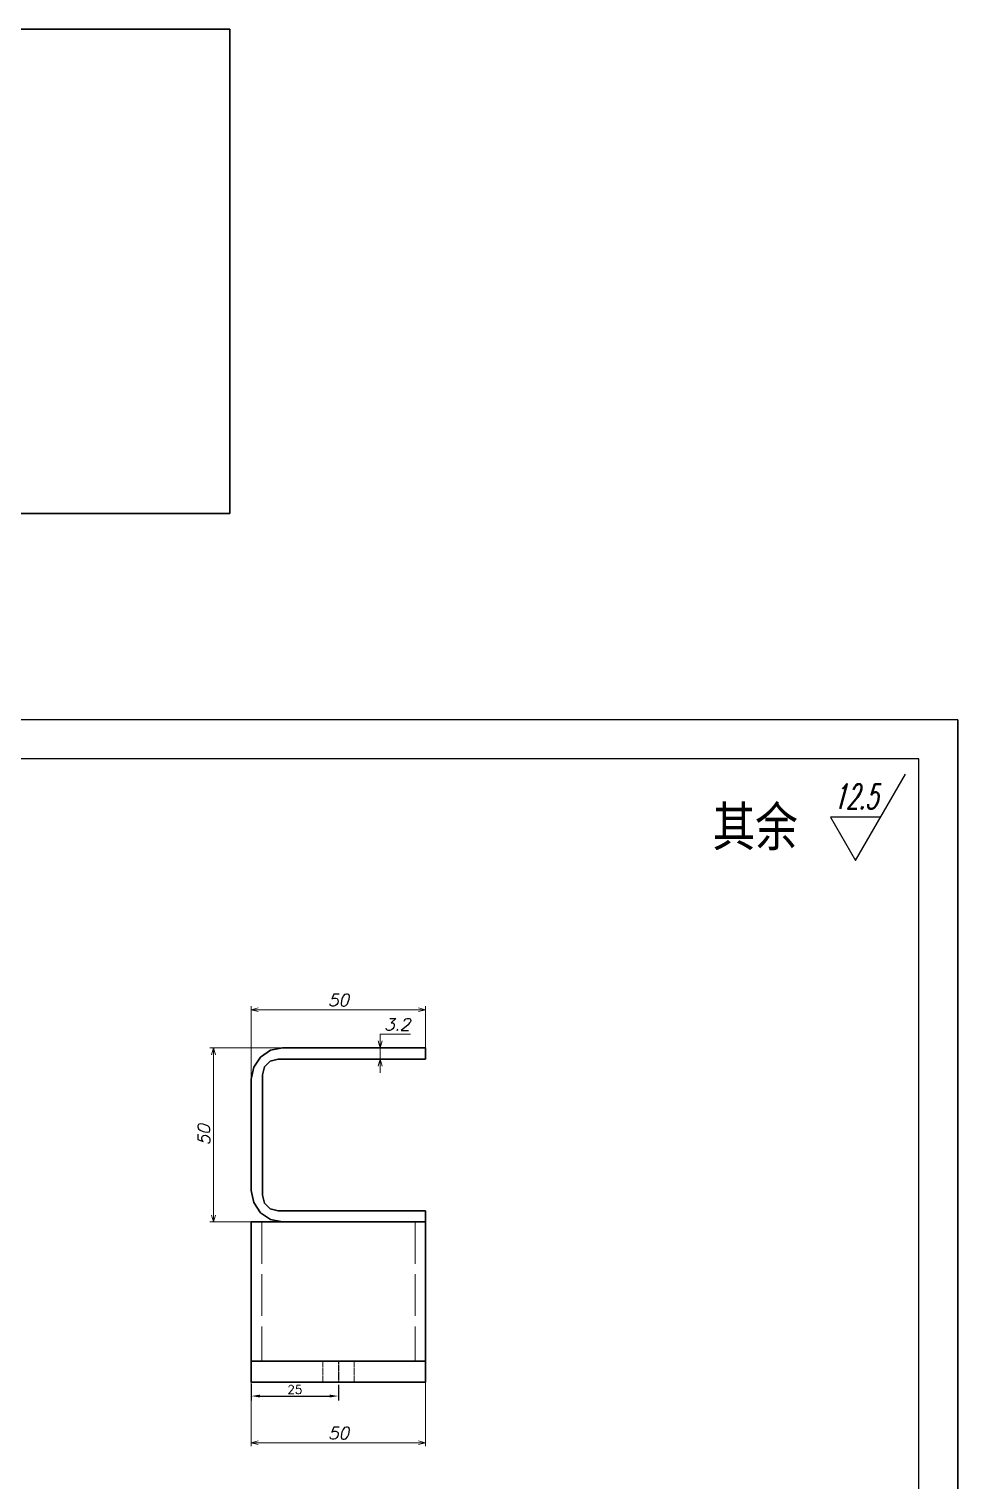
# Model space of a CAD drawing. Header units: millimetres. Extents: x -204818 to -130891, y -1238 to 21140.
# Drawn here: x -200898.7 to -200632, y 19649.5 to 20066.5 of the extents above; entities that cross this region are included whole.
import ezdxf
from ezdxf.enums import TextEntityAlignment as Align

# ---------------------------------------------------------------- set-up
doc = ezdxf.new("R2010")
doc.units = ezdxf.units.MM
doc.linetypes.add('CENTER2', pattern=[1.125, 0.75, -0.125, 0.125, -0.125])
doc.linetypes.add('DASHED', pattern=[15, 12, -3])
doc.layers.add('Dim', color=3, linetype='Continuous')
doc.layers.add('标注线', color=3, linetype='Continuous', lineweight=25)
doc.styles.add('DIM_FONT', font='romans.shx', dxfattribs={"oblique": 15})
doc.styles.get("Standard").update_dxf_attribs({"font": 'txt', "bigfont": 'gbcbig.shx'})
doc.styles.add('仿宋体', font='FSGB2312.ttf', dxfattribs={"width": 0.8, "height": 3.5})
doc.dimstyles.new('ISO-25', dxfattribs={"dimtxt": 2.5, "dimasz": 2.5, "dimexe": 1.25, "dimexo": 0.625, "dimtad": 1, "dimtxsty": 'Standard', "dimcen": 2.5, "dimadec": 0, "dimazin": 0, "dimtfac": 1, "dimtmove": 0, "dimatfit": 3, "dimfxl": 0, "dimarcsym": 0})
doc.dimstyles.new('KK3.5', dxfattribs={"dimtxt": 3.5, "dimasz": 2, "dimexe": 1, "dimexo": 0, "dimgap": 1, "dimtad": 1, "dimtoh": 1, "dimdec": 1, "dimdsep": 46, "dimtxsty": 'DIM_FONT', "dimblk": 'OPEN30', "dimcen": 0, "dimclrd": 3, "dimclre": 3, "dimclrt": 3, "dimazin": 2, "dimtfac": 1, "dimtdec": 1, "dimtmove": 0, "dimatfit": 3, "dimldrblk": 'OPEN30', "dimfxl": 0, "dimtolj": 1, "dimlwd": 20, "dimlwe": 20, "dimarcsym": 0})

# ---------------------------------------------------------------- blocks, each defined once
blk = doc.blocks.new('BZ-MQH')
for p, q in [((-213949.02, 20874.59), (-214275.72, 20874.59)), ((-213949.02, 20643.59), (-213949.02, 20874.59)), ((-213949.02, 20874.59), (-213949.02, 20643.59)), ((-213954.52, 20869.09), (-214270.22, 20869.09)), ((-213954.52, 20649.09), (-213954.52, 20869.09))]:
    blk.add_line(p, q)
at = {"layer": 'Dim', "ltscale": 2}
blk.add_lwpolyline([(-213959.94, 20860.83), (-213966.98, 20860.83), (-213963.46, 20854.73), (-213956.42, 20866.92)], dxfattribs=at)
at = {"layer": 'Dim', "ltscale": 2, "style": 'DIM_FONT', "oblique": 15, "width": 0.559478}
blk.add_text('12.5', height=3.52, dxfattribs=at).set_placement((-213966.6, 20862), (-213960.32, 20862), align=Align.FIT)
at = {"layer": 'Dim', "insert": (-213983.61, 20862.26), "char_height": 5.5, "width": 67.3601, "attachment_point": 1, "style": '仿宋体'}
blk.add_mtext('其余', dxfattribs=at)
blk = doc.blocks.new('_Open30')
at = {"color": 0, "linetype": 'ByBlock', "lineweight": -2}
for p, q in [((-1, 0.27), (0, 0)), ((0, 0), (-1, -0.27)), ((0, 0), (-1, 0))]:
    blk.add_line(p, q, dxfattribs=at)
blk = doc.blocks.new('*D143')
at = {"layer": 'Defpoints', "color": 0, "transparency": 16777216}
for p in [(-200784.88, 19784.83), (-200784.88, 19772.24), (-200834.88, 19761.25)]:
    blk.add_point(p, dxfattribs=at)
at = {"layer": '标注线', "color": 3, "lineweight": 20, "transparency": 16777216}
for p, q in [((-200834.88, 19761.25), (-200834.88, 19785.83)), ((-200784.88, 19772.24), (-200784.88, 19785.83)), ((-200832.88, 19784.83), (-200786.88, 19784.83))]:
    blk.add_line(p, q, dxfattribs=at)
at = {"layer": '标注线', "color": 3, "lineweight": 20, "transparency": 16777216, "xscale": 2, "yscale": 2, "zscale": 2, "rotation": 180}
blk.add_blockref('_Open30', (-200834.88, 19784.83), dxfattribs=at)
at = {"layer": '标注线', "color": 3, "lineweight": 20, "transparency": 16777216, "xscale": 2, "yscale": 2, "zscale": 2}
blk.add_blockref('_Open30', (-200784.88, 19784.83), dxfattribs=at)
at = {"layer": '标注线', "color": 3, "transparency": 16777216, "insert": (-200809.88, 19787.58), "char_height": 3.5, "attachment_point": 5, "style": 'DIM_FONT'}
blk.add_mtext('\\A1;50', dxfattribs=at)
blk = doc.blocks.new('*D144')
at = {"layer": 'Defpoints', "color": 0, "transparency": 16777216}
for p in [(-200821.08, 19773.84), (-200845.73, 19723.84), (-200816.6, 19723.84)]:
    blk.add_point(p, dxfattribs=at)
at = {"layer": '标注线', "color": 3, "lineweight": 20, "transparency": 16777216}
for p, q in [((-200821.08, 19773.84), (-200846.73, 19773.84)), ((-200845.73, 19771.84), (-200845.73, 19725.84)), ((-200816.6, 19723.84), (-200846.73, 19723.84))]:
    blk.add_line(p, q, dxfattribs=at)
at = {"layer": '标注线', "color": 3, "lineweight": 20, "transparency": 16777216, "xscale": 2, "yscale": 2, "zscale": 2}
for p, rotation in [((-200845.73, 19773.84), 90), ((-200845.73, 19723.84), 270)]:
    blk.add_blockref('_Open30', p, dxfattribs=dict(at, rotation=rotation))
at = {"layer": '标注线', "color": 3, "transparency": 16777216, "insert": (-200848.48, 19748.84), "char_height": 3.5, "attachment_point": 5, "rotation": 90, "style": 'DIM_FONT'}
blk.add_mtext('\\A1;50', dxfattribs=at)
blk = doc.blocks.new('*D145')
at = {"layer": 'Defpoints', "color": 0, "transparency": 16777216}
for p in [(-200797.88, 19773.84), (-200794.06, 19773.84), (-200794.06, 19770.64)]:
    blk.add_point(p, dxfattribs=at)
at = {"layer": '标注线', "color": 3, "lineweight": 20, "transparency": 16777216}
for p, q in [((-200797.88, 19775.84), (-200797.88, 19777.84)), ((-200797.88, 19777.84), (-200789.14, 19777.84)), ((-200794.06, 19773.84), (-200798.88, 19773.84)), ((-200797.88, 19770.64), (-200797.88, 19773.84)), ((-200794.06, 19770.64), (-200798.88, 19770.64)), ((-200797.88, 19768.64), (-200797.88, 19766.64))]:
    blk.add_line(p, q, dxfattribs=at)
at = {"layer": '标注线', "color": 3, "lineweight": 20, "transparency": 16777216, "xscale": 2, "yscale": 2, "zscale": 2}
for p, rotation in [((-200797.88, 19773.84), 270), ((-200797.88, 19770.64), 90)]:
    blk.add_blockref('_Open30', p, dxfattribs=dict(at, rotation=rotation))
at = {"layer": '标注线', "color": 3, "transparency": 16777216, "insert": (-200793.01, 19780.59), "char_height": 3.5, "attachment_point": 5, "style": 'DIM_FONT'}
blk.add_mtext('\\A1;3.2', dxfattribs=at)
blk = doc.blocks.new('*D152')
at = {"layer": 'Defpoints', "color": 0, "transparency": 16777216}
for p in [(-200834.87, 19677.84), (-200784.87, 19677.84), (-200784.87, 19660.43)]:
    blk.add_point(p, dxfattribs=at)
at = {"layer": '标注线', "color": 3, "lineweight": 20, "transparency": 16777216}
for p, q in [((-200834.87, 19677.84), (-200834.87, 19659.43)), ((-200784.87, 19677.84), (-200784.87, 19659.43)), ((-200832.87, 19660.43), (-200786.87, 19660.43))]:
    blk.add_line(p, q, dxfattribs=at)
at = {"layer": '标注线', "color": 3, "lineweight": 20, "transparency": 16777216, "xscale": 2, "yscale": 2, "zscale": 2, "rotation": 180}
blk.add_blockref('_Open30', (-200834.87, 19660.43), dxfattribs=at)
at = {"layer": '标注线', "color": 3, "lineweight": 20, "transparency": 16777216, "xscale": 2, "yscale": 2, "zscale": 2}
blk.add_blockref('_Open30', (-200784.87, 19660.43), dxfattribs=at)
at = {"layer": '标注线', "color": 3, "transparency": 16777216, "insert": (-200809.87, 19663.18), "char_height": 3.5, "attachment_point": 5, "style": 'DIM_FONT'}
blk.add_mtext('\\A1;50', dxfattribs=at)
blk = doc.blocks.new('*U218')
at = {"layer": 'Dim', "color": 0, "linetype": 'CENTER2', "transparency": 16777216}
blk.add_line((0, 3.12), (0, -3.12), dxfattribs=at)
blk = doc.blocks.new('*D219')
at = {"layer": 'Defpoints', "color": 0, "transparency": 16777216}
for p in [(-200834.87, 19677.84), (-200809.87, 19677.72), (-200809.87, 19673.84)]:
    blk.add_point(p, dxfattribs=at)
at = {"layer": 'Dim', "color": 0, "lineweight": -2, "transparency": 16777216}
for p, q in [((-200834.87, 19677.22), (-200834.87, 19672.59)), ((-200809.87, 19677.1), (-200809.87, 19672.59)), ((-200832.37, 19673.84), (-200812.37, 19673.84))]:
    blk.add_line(p, q, dxfattribs=at)
at = {"layer": 'Dim', "color": 0, "transparency": 16777216}
for points in [[(-200832.37, 19674.26), (-200832.37, 19673.42), (-200834.87, 19673.84)], [(-200812.37, 19674.26), (-200812.37, 19673.42), (-200809.87, 19673.84)]]:
    blk.add_solid(points, dxfattribs=at)
at = {"layer": 'Dim', "color": 0, "transparency": 16777216, "insert": (-200822.37, 19675.71), "char_height": 2.5, "attachment_point": 5}
blk.add_mtext('25', dxfattribs=at)

msp = doc.modelspace()

# ---------------------------------------------------------------- linework, layer by layer
at = {"color": 7, "lineweight": 35}
for p, q in [((-201141.021, 20066.511), (-200841.021, 20066.511)), ((-200841.021, 20066.511), (-200841.021, 19927.311)), ((-201141.021, 19927.311), (-200841.021, 19927.311)), ((-200832.239, 19771.208), (-200829.319, 19773.159)), ((-200829.319, 19773.159), (-200825.876, 19773.844)), ((-200784.876, 19773.844), (-200825.876, 19773.844)), ((-200784.876, 19770.644), (-200784.876, 19773.844)), ((-200834.19, 19768.288), (-200832.239, 19771.208)), ((-200831.071, 19768.394), (-200829.425, 19770.041)), ((-200827.175, 19770.644), (-200829.425, 19770.041)), ((-200784.876, 19770.644), (-200827.175, 19770.644)), ((-200834.876, 19764.844), (-200834.19, 19768.288)), ((-200834.876, 19764.844), (-200834.876, 19732.844)), ((-200831.675, 19766.144), (-200831.071, 19768.394)), ((-200831.675, 19731.544), (-200831.675, 19766.144)), ((-200834.19, 19729.4), (-200834.876, 19732.844)), ((-200831.675, 19731.544), (-200831.071, 19729.294)), ((-200832.239, 19726.48), (-200834.19, 19729.4)), ((-200829.425, 19727.647), (-200831.071, 19729.294)), ((-200827.175, 19727.044), (-200829.425, 19727.647)), ((-200784.876, 19727.044), (-200827.175, 19727.044)), ((-200784.876, 19723.844), (-200784.876, 19727.044)), ((-200834.874, 19683.844), (-200834.874, 19723.844)), ((-200834.874, 19723.844), (-200825.876, 19723.844)), ((-200829.319, 19724.529), (-200832.239, 19726.48)), ((-200825.876, 19723.844), (-200829.319, 19724.529)), ((-200784.876, 19723.844), (-200825.876, 19723.844)), ((-200784.874, 19723.844), (-200784.874, 19683.844)), ((-200784.874, 19683.844), (-200834.874, 19683.844)), ((-200834.874, 19677.844), (-200834.874, 19683.844)), ((-200834.874, 19683.844), (-200784.874, 19683.844)), ((-200784.874, 19677.844), (-200784.874, 19683.844)), ((-200834.874, 19677.844), (-200784.874, 19677.844))]:
    msp.add_line(p, q, dxfattribs=at)
at = {"color": 2, "linetype": 'DASHED', "lineweight": 13}
for p, q in [((-200834.874, 19723.844), (-200834.874, 19683.844)), ((-200784.874, 19723.844), (-200834.874, 19723.844)), ((-200831.874, 19723.844), (-200831.874, 19683.844)), ((-200831.874, 19723.844), (-200831.874, 19683.844)), ((-200787.874, 19723.844), (-200787.874, 19683.844)), ((-200787.874, 19723.844), (-200787.874, 19683.844)), ((-200784.874, 19723.844), (-200784.874, 19683.844)), ((-200834.874, 19683.844), (-200784.874, 19683.844)), ((-200784.874, 19683.844), (-200834.874, 19683.844)), ((-200834.874, 19677.844), (-200784.874, 19677.844))]:
    msp.add_line(p, q, dxfattribs=at)
at = {"color": 2, "linetype": 'DASHED', "lineweight": 13, "ltscale": 0.15}
for p, q in [((-200834.874, 19677.844), (-200834.874, 19683.844)), ((-200814.374, 19677.844), (-200814.374, 19683.844)), ((-200814.374, 19683.844), (-200814.374, 19677.844)), ((-200805.374, 19683.844), (-200805.374, 19677.844)), ((-200805.374, 19677.844), (-200805.374, 19683.844)), ((-200784.874, 19677.844), (-200784.874, 19683.844))]:
    msp.add_line(p, q, dxfattribs=at)

# ---------------------------------------------------------------- block references
at = {"xscale": 2.036363636289025, "yscale": 2.036363636361784, "zscale": 2.036363636370408}
msp.add_blockref('BZ-MQH', (235045.984, -22640.136), dxfattribs=at)
at = {"layer": 'Dim', "linetype": 'CENTER2'}
msp.add_blockref('*U218', (-200809.874, 19680.844), dxfattribs=at)

# ---------------------------------------------------------------- dimensions: what is measured, and where the dimension line sits
at = {"layer": 'Dim'}
dim = msp.add_linear_dim(base=(-200809.874, 19673.839), p1=(-200834.874, 19677.844), p2=(-200809.874, 19677.724), dimstyle='ISO-25', dxfattribs=at)
dim.commit()
dim.dimension.update_dxf_attribs({"geometry": '*D219', "text_midpoint": (-200822.374, 19675.714)})
at = {"layer": '标注线', "color": 2}
for base, p1, p2, picture, middle in [((-200784.876, 19784.829), (-200834.876, 19761.251), (-200784.876, 19772.244), '*D143', (-200809.876, 19787.579)), ((-200784.874, 19660.433), (-200834.874, 19677.844), (-200784.874, 19677.844), '*D152', (-200809.874, 19663.183))]:
    dim = msp.add_linear_dim(base=base, p1=p1, p2=p2, dimstyle='KK3.5', dxfattribs=at)
    dim.commit()
    dim.dimension.update_dxf_attribs({"geometry": picture, "text_midpoint": middle})
for base, p1, p2, picture, middle in [((-200797.884, 19773.844), (-200794.062, 19770.644), (-200794.062, 19773.844), '*D145', (-200793.01, 19780.594)), ((-200845.728, 19723.844), (-200821.081, 19773.844), (-200816.6, 19723.844), '*D144', (-200848.478, 19748.844))]:
    dim = msp.add_linear_dim(base=base, p1=p1, p2=p2, angle=90, dimstyle='KK3.5', dxfattribs=at)
    dim.commit()
    dim.dimension.update_dxf_attribs({"geometry": picture, "text_midpoint": middle})

doc.saveas('drawing.dxf')
